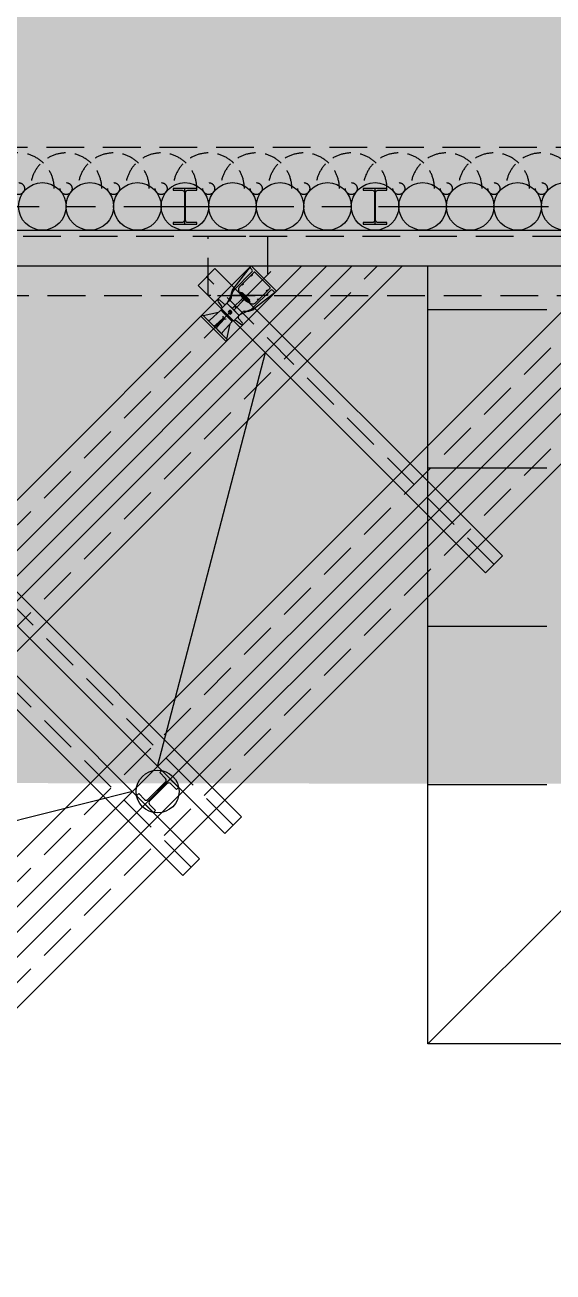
# Model space of a CAD drawing. Header units: millimetres. Extents: x 1073475 to 2890243, y -1340830 to -367733.
# Drawn here: x 2308965 to 2309744, y -377917 to -376078 of the extents above; entities that cross this region are included whole.
import ezdxf

# ---------------------------------------------------------------- set-up
doc = ezdxf.new("R2010")
doc.units = ezdxf.units.MM
doc.header["$LTSCALE"] = 50
for name, pattern in [('CENTER2', [28.575000000000003, 19.05, -3.175, 3.175, -3.175]), ('DASHED2', [9.524999999999999, 6.35, -3.175]), ('HIDDEN', [9.524999999999999, 6.35, -3.175]), ('HIDDEN2', [4.762499999999999, 3.175, -1.5875]), ('PHANTOM', [63.50000000000001, 31.75, -6.35, 6.35, -6.35, 6.35, -6.35])]:
    doc.linetypes.add(name, pattern=pattern)
doc.layers.add('_0', color=7, linetype='Continuous', lineweight=0)
for name, color, linetype in [('ANGLE', 1, 'Continuous'), ('CEN', 1, 'CENTER2'), ('CIP', 1, 'Continuous'), ('H-BEAM', 5, 'Continuous'), ('H-BEAM-상부', 173, 'Continuous'), ('HPILE-300x200', 3, 'Continuous'), ('POST PILE', 6, 'Continuous'), ('SGR', 8, 'Continuous'), ('ST-CEN', 1, 'HIDDEN'), ('ST-CEN(상부 H-BEAM)', 1, 'HIDDEN'), ('ST-CEN(하부 H-BEAM)', 1, 'HIDDEN'), ('STRUT', 3, 'Continuous'), ('WALE-1', 3, 'Continuous'), ('건축', 233, 'HIDDEN'), ('대지경계선', 6, 'PHANTOM'), ('법면', 41, 'Continuous'), ('유압JACK', 2, 'Continuous'), ('현황레벨', 7, 'Continuous')]:
    doc.layers.add(name, color=color, linetype=linetype)

# ---------------------------------------------------------------- blocks, each defined once
blk = doc.blocks.new('계측평면')
at = {"layer": '대지경계선', "const_width": 60}
for points in [[(-5832.864789650936, -5157.838007851467), (-176.0105391723773, 499.0162449463169), (26244.97474421638, 499.0162437151084), (26244.97474204407, -35090.00000623028), (1238.203021687295, -35090.00000797046), (-5832.864790286098, -28018.93219313674), (-5832.864789650936, -5157.838007851467)], [(26246.58817301044, -35088.38657526327), (1239.816452653671, -35088.38657700345), (-5831.251359319722, -28017.31876216973), (-5831.25135868456, -5156.224576884455), (-174.3971082060016, 500.6296759133293), (26246.58817518275, 500.6296746821208)]]:
    blk.add_lwpolyline(points, dxfattribs=at)
blk = doc.blocks.new('A$C1D3235D9')
at = {"layer": 'SGR', "linetype": 'HIDDEN2'}
blk.add_circle((0, 0), 50, dxfattribs=at)
blk.add_arc((0, 0), 300, 0, 180, dxfattribs=at)
blk = doc.blocks.new('A$C59AB4A79')
at = {"layer": '_0', "color": 251}
for p, q in [((-17350.00001083058, -9950.000005321344), (-3550.000005690614, 3849.999998107785)), ((-17350.00001101382, -6950.000005876645), (-6550.000005690614, 3849.999998107785))]:
    blk.add_line(p, q, dxfattribs=at)
at = {"layer": 'ANGLE', "color": 251, "ltscale": 0.2}
for p, q in [((-7975.126273751725, -362.9942353351507), (-7068.108774897875, 3119.7591946217)), ((-8187.258308256976, -575.1262695410987), (-11631.80195658864, -1443.9339865027))]:
    blk.add_line(p, q, dxfattribs=at)
at = {"layer": 'CEN', "color": 251, "ltscale": 1.5}
blk.add_line((-12544.9747555661, 4350.000001879875), (14172.69378648815, 4350.000001879875), dxfattribs=at)
at = {"layer": 'CIP', "color": 251}
for centre in [(-8944.974755565636, 4350.000001465436), (-8544.974755565636, 4350.000001416658), (-8144.974755565636, 4350.000001367764), (-7744.974755565636, 4350.000001318986), (-7344.974755565869, 4350.000001269625), (-6944.974755565869, 4350.000001220847), (-6544.974755565869, 4350.000001171953), (-6144.974755565869, 4350.000001123175), (-5744.974755565403, 4350.000001074979), (-5344.974755565403, 4350.000001026201), (-4944.974755565403, 4350.000000977307), (-4544.974755565403, 4350.000000928529)]:
    blk.add_circle(centre, 200, dxfattribs=at)
at = {"layer": 'H-BEAM', "color": 251}
for p, q in [((-7409.440848946339, -928.6796601403039), (-12188.12051092507, 3850.000001836568)), ((-11905.2777984112, 3850.000001802226), (-7268.019492708845, -787.2583039032761)), ((-7621.572883302113, -1140.811694496544), (-12475.12627699273, 3712.741699200007)), ((-12616.54763321741, 3571.320342942257), (-7762.994239539606, -1282.233050734038)), ((-7268.019492708845, -787.2583039032761), (-7409.440848946339, -928.6796601403039)), ((-7762.994239539606, -1282.233050734038), (-7621.572883302113, -1140.811694496544))]:
    blk.add_line(p, q, dxfattribs=at)
at = {"layer": 'H-BEAM-상부', "color": 251}
for p, q in [((-7633.794199820841, 3685.444619619637), (-7492.37284358195, 3826.865975858527)), ((-7492.37284358195, 3826.865975858527), (-5073.13402812928, 1407.627160403994)), ((-5214.555384366307, 1266.205804166966), (-7633.794199820841, 3685.444619619637)), ((-5073.13402812928, 1407.627160403994), (-5214.555384366307, 1266.205804166966))]:
    blk.add_line(p, q, dxfattribs=at)
at = {"layer": 'HPILE-300x200', "color": 251}
for p, q in [((-7744.974755584029, 4200.000001318869), (-7744.974755547242, 4500.000001318869)), ((-6144.974755584262, 4200.000001123059), (-6144.974755547475, 4500.000001123059))]:
    blk.add_line(p, q, dxfattribs=at)
for points in [[(-7844.974755547242, 4500.000001331093), (-7844.974755549105, 4486.000001331093), (-7769.474755549105, 4486.000001321896, -0.414213562373095), (-7749.474755551433, 4466.000001319451), (-7749.474755579839, 4234.000001319451, -0.414213562373095), (-7769.474755582167, 4214.000001321896), (-7844.974755582167, 4214.000001331093), (-7844.974755584029, 4200.000001331093), (-7644.974755584029, 4200.000001306646), (-7644.974755582167, 4214.000001306646), (-7720.474755582167, 4214.000001315842, -0.414213562373095), (-7740.474755579839, 4234.000001318287), (-7740.474755551433, 4466.000001318287, -0.414213562373095), (-7720.474755549105, 4486.000001315842), (-7644.974755549105, 4486.000001306646), (-7644.974755547242, 4500.000001306646)], [(-6244.974755547475, 4500.000001135282), (-6244.974755549338, 4486.000001135282), (-6169.474755549338, 4486.000001126085, -0.414213562373095), (-6149.474755551666, 4466.000001123641), (-6149.474755580071, 4234.000001123641, -0.414213562373095), (-6169.4747555824, 4214.000001126085), (-6244.9747555824, 4214.000001135282), (-6244.974755584262, 4200.000001135282), (-6044.974755584262, 4200.000001110835), (-6044.9747555824, 4214.000001110835), (-6120.4747555824, 4214.000001120032, -0.414213562373095), (-6140.474755580071, 4234.000001122477), (-6140.474755551666, 4466.000001122477, -0.414213562373095), (-6120.474755549338, 4486.000001120032), (-6044.974755549338, 4486.000001110835), (-6044.974755547475, 4500.000001110835)]]:
    blk.add_lwpolyline(points, format="xyb", close=True, dxfattribs=at)
at = {"layer": 'POST PILE', "color": 251}
blk.add_line((-7869.060256718192, -469.0602523708949), (-8081.192291073967, -681.1922867269022), dxfattribs=at)
blk.add_lwpolyline([(-8151.902969192713, -610.4816086082719), (-8134.225299663143, -592.8039390785852), (-8084.374271589331, -642.6549671521643, 0.414213562373095), (-8056.090000341879, -642.6549671521643), (-7907.597576292697, -494.1625431030989, 0.414213562373095), (-7907.597576292697, -465.8782718555303), (-7957.448604366509, -416.0272437819513), (-7939.770934836706, -398.3495742522646), (-7798.349578599446, -539.7709304895252), (-7816.027248129016, -557.4486000192119), (-7865.878276202828, -507.5975719456328, 0.414213562373095), (-7894.16254745028, -507.5975719456328), (-8042.654971499462, -656.0899959946983, 0.414213562373095), (-8042.654971499462, -684.3742672422668), (-7992.80394342565, -734.2252953158459), (-8010.481612955453, -751.9029648455326)], format="xyb", close=True, dxfattribs=at)
blk.add_circle((-7975.12627389608, -575.1262695488986), 180.2775637731995, dxfattribs=at)
at = {"layer": 'ST-CEN', "color": 251}
for p, q in [((-17350.00001080474, -10374.26407398074), (-3125.735936952988, 3849.999998107087)), ((-17350.00001085666, -9525.73593666195), (-3974.264074427774, 3849.999998108251)), ((-17350.00001098798, -7374.26407453604), (-6125.735936952988, 3849.999998106854)), ((-17350.00001103943, -6525.735937216785), (-6974.264074428007, 3849.999998108251))]:
    blk.add_line(p, q, dxfattribs=at)
at = {"layer": 'ST-CEN(상부 H-BEAM)', "color": 251}
blk.add_line((-5143.844706248026, 1336.916482285713), (-7563.0835216993, 3756.155297740945), dxfattribs=at)
at = {"layer": 'ST-CEN(하부 H-BEAM)', "color": 251}
for p, q in [((-7338.730170827592, -857.9689820220228), (-12046.69915466593, 3850.000001819455)), ((-7692.28356142086, -1211.522372615291), (-12545.83695510984, 3642.031021066592))]:
    blk.add_line(p, q, dxfattribs=at)
at = {"layer": 'STRUT', "color": 251}
for p, q in [((-17350.00001081754, -10162.13203965104), (-3337.867971321801, 3849.99999810732)), ((-17350.00001079193, -10586.39610831044), (-2913.603902584175, 3849.999998106621)), ((-17350.00001084362, -9737.867970991647), (-3762.13204005966, 3849.999998107553)), ((-17350.0000108697, -9313.603902332252), (-4186.396108797053, 3849.999998108484)), ((-17350.00001100125, -7162.132040205877), (-6337.867971321801, 3849.99999810732)), ((-17350.00001097494, -7586.396108865505), (-5913.603902584175, 3849.999998106388)), ((-17350.00001102709, -6737.867971547181), (-6762.132040059427, 3849.999998107553)), ((-17350.0000110527, -6313.60390288732), (-7186.396108797053, 3849.999998108251))]:
    blk.add_line(p, q, dxfattribs=at)
at = {"layer": 'WALE-1', "color": 251}
for p, q in [((-12462.13204308739, 4150.000001870096), (13922.69378738385, 4149.999998756684)), ((-12337.86797437025, 3850.000001854962), (13622.69378736545, 3849.999998793704))]:
    blk.add_line(p, q, dxfattribs=at)
at = {"layer": '건축', "color": 251}
for p, q in [((-12720.98529473809, 4849.016246827203), (13699.99998865067, 4849.016245595994)), ((-12441.42136496794, 4100.000001867767), (13000.00000024564, 4099.999998762971)), ((-7550.000011143275, 3600.000001239474), (-7550.000011112774, 4100.000001239474)), ((-7550.000011112774, 4100.000001239474), (-7050.000011112774, 4100.000001208973)), ((-7050.000011112774, 4100.000001208973), (-7050.000011143275, 3600.000001208973)), ((-12234.31458377186, 3600.000001843902), (2.263113856315613e-07, 3600.000000378117)), ((-7050.000011143275, 3600.000001208973), (-7550.000011143275, 3600.000001239474))]:
    blk.add_line(p, q, dxfattribs=at)
at = {"layer": '대지경계선', "const_width": 60}
blk.add_lwpolyline([(13699.99998647836, -30740.00000434951), (-11306.77173387841, -30740.00000608969), (-18377.83954585181, -23668.93219125597), (-18377.83954521664, -807.8380059706978), (-12720.98529473809, 4849.016246827086), (13699.99998865067, 4849.016245595878)], dxfattribs=at)
at = {"layer": '법면', "color": 251}
for p, q in [((-5699.999999697553, -2699.999999225256), (-5699.999999697553, 3850.000001072302)), ((-5699.999999697553, 3483.33333483024), (-4699.999999697553, 3483.33333483024)), ((-5699.999999697553, 2150.000001496868), (-4699.999999697553, 2150.000001496868)), ((-5699.999999697553, 816.6666681634961), (-4699.999999697553, 816.6666681634961)), ((-5699.999999697553, -516.6666651697597), (-4699.999999697553, -516.6666651697597)), ((-5699.999999697553, -2699.999999225256), (-3699.999999697553, -699.999999225256)), ((2900.000000296859, -2699.999999225256), (-5699.999999697553, -2699.999999225256))]:
    blk.add_line(p, q, dxfattribs=at)
at = {"layer": '유압JACK', "color": 251}
for p, q in [((-7195.588496893179, 3840.807609843905), (-7333.824144972023, 3665.834994392237)), ((-7181.446361303795, 3798.38120298076), (-7330.696954356972, 3649.130609930726)), ((-7161.647371439263, 3795.552775847143), (-7287.841059372528, 3669.359087832039)), ((-7195.588496893179, 3840.807609843905), (-7186.396108797053, 3849.999998108135)), ((-7195.588496896438, 3833.736542028724), (-7181.446361251874, 3819.594406383811)), ((-6974.264074401231, 3637.867963707889), (-7186.396108797053, 3849.999998108135)), ((-7028.711296559311, 3666.859341687988), (-7157.404730712762, 3795.552775844233)), ((-7265.592068243772, 3691.608079086873), (-7262.763641119003, 3688.779651962104)), ((-7262.763641119003, 3688.779651962104), (-7252.157039390644, 3699.386253605946)), ((-7254.985466536367, 3702.214680751786), (-7252.157039390644, 3699.386253605946)), ((-7191.34585625981, 3765.854291027063), (-7188.517429114087, 3763.025863881223)), ((-7177.91082738759, 3773.632465691771), (-7188.517429114087, 3763.025863881223)), ((-7180.739254512358, 3776.46089281654), (-7177.91082738759, 3773.632465691771)), ((-7388.275094802026, 3538.519460814074), (-7357.042595669162, 3602.729147399194)), ((-7357.139333890751, 3580.922805344802), (-7357.139333876548, 3598.116876174463)), ((-7261.504368857248, 3575.487625672715), (-7341.606047223322, 3495.385947308387)), ((-7282.9893521755, 3615.379510801169), (-7277.188619472785, 3621.180243672454)), ((-7281.560654620873, 3612.56556783733), (-7275.067299169255, 3619.058923204429)), ((-7280.586518461583, 3624.578142661368), (-7277.050984592643, 3628.113676445908)), ((-7199.269238624023, 3543.260862657451), (-7280.586518461583, 3624.578142661368)), ((-7273.370242849225, 3617.361866966472), (-7277.188619472785, 3621.180243672454)), ((-7195.733704716899, 3546.796396733145), (-7277.050984592643, 3628.113676445908)), ((-7273.621516628889, 3617.613140828675), (-7270.085982759949, 3621.148674613214)), ((-7273.370242849225, 3617.361866966472), (-7269.834708983079, 3620.897401000955)), ((-7203.08382879477, 3547.075452828314), (-7273.370242849225, 3617.361866966472)), ((-7273.338673996506, 3617.330298196292), (-7269.803140085423, 3620.865831938689)), ((-7268.42049539974, 3619.4831874175), (-7269.834708983079, 3620.897401000955)), ((-7268.42049539974, 3619.4831874175), (-7266.299175036605, 3621.604507696233)), ((-7203.366671510041, 3554.429363526637), (-7268.42049539974, 3619.4831874175)), ((-7267.713388578035, 3623.018721237546), (-7264.177854711888, 3626.554255272145)), ((-7266.299175036605, 3621.604507696233), (-7267.713388578035, 3623.018721237546)), ((-7201.245351147139, 3556.550683805253), (-7266.299175036605, 3621.604507696233)), ((-7197.709817238851, 3560.086217797827), (-7264.177854711888, 3626.554255272145)), ((-7025.882869423134, 3642.817711097072), (-7175.133462476311, 3493.567118046922)), ((-6983.456462539267, 3628.675575485686), (-7158.429078117246, 3490.439927286818)), ((-7028.711296556517, 3662.616700961604), (-7154.904984489782, 3536.4230129465)), ((-7135.484420506749, 3561.500431347173), (-7124.87781877839, 3572.107032991131)), ((-7122.049391653622, 3569.278605866362), (-7124.87781877839, 3572.107032991131)), ((-7050.631606775336, 3646.35324507684), (-7061.238208501833, 3635.746643266291)), ((-7058.409781377064, 3632.918216141523), (-7061.238208501833, 3635.746643266291)), ((-7047.80317969271, 3643.524817994214), (-7050.631606775336, 3646.35324507684)), ((-6990.527530354448, 3628.675575482543), (-7004.66966595687, 3642.817711085314)), ((-6983.456462539267, 3628.675575485686), (-6974.264074401231, 3637.867963707889)), ((-7445.892965379404, 3473.544836841174), (-7533.778110609623, 3394.412696680636)), ((-7466.05684072338, 3545.590528635774), (-7436.081258168211, 3510.164840293117)), ((-7451.914705086732, 3559.732664272189), (-7416.489016663283, 3529.75708188198)), ((-7438.479676222662, 3488.314879478537), (-7436.925450740615, 3489.869104834273)), ((-7390.042861723807, 3434.22121078975), (-7438.479676233605, 3482.658025218174)), ((-7394.285502447747, 3429.978570065927), (-7437.63554104534, 3473.328608664335)), ((-7436.925450740615, 3489.869104834273), (-7394.639055806445, 3532.155499893939)), ((-7433.45921812742, 3469.152285581687), (-7429.216577444691, 3473.3949262643)), ((-7355.111786724068, 3390.804854341433), (-7433.45921812742, 3469.152285581687)), ((-7431.337897764752, 3467.03096538363), (-7427.095257082023, 3471.273606066243)), ((-7350.869146041339, 3395.047495024046), (-7429.216577444691, 3473.3949262643)), ((-7396.193281307118, 3530.601274309098), (-7394.639055806445, 3532.155499893939)), ((-7395.346162620233, 3531.448392995866), (-7394.639055806445, 3532.155499893939)), ((-7391.810628670966, 3534.983927029418), (-7363.062586976681, 3563.731968723005)), ((-7328.878125165123, 3472.051423357683), (-7391.810628670966, 3534.983927029418)), ((-7340.545387077611, 3483.718685435015), (-7388.982201546198, 3532.155499904649)), ((-7340.545387077611, 3483.718685435015), (-7292.108572564786, 3435.281870756648)), ((-7248.776446796022, 3562.759703611257), (-7328.878125162097, 3482.658025246812)), ((-7328.878125165123, 3472.051423357683), (-7289.280145440018, 3432.453443631879)), ((-7315.406673928956, 3496.129476311151), (-7328.134595990181, 3508.857398372609)), ((-7285.744611490751, 3435.988977665431), (-7221.534924903885, 3467.221476713428)), ((-7256.873632571893, 3554.662517835503), (-7269.601554633118, 3567.390439896961)), ((-7243.341267165262, 3467.124738370068), (-7226.147196335485, 3467.124738383805)), ((-7211.698504650965, 3542.703417701414), (-7205.205149119021, 3549.19677331741)), ((-7208.884561500512, 3541.274720206973), (-7203.08382879477, 3547.075452828314)), ((-7206.90220541833, 3550.893829534296), (-7203.366671510041, 3554.429363526637)), ((-7206.517083173152, 3550.508707206813), (-7202.981549265096, 3554.044241199153)), ((-7204.780885114567, 3555.843577131163), (-7202.659564709524, 3557.964897367638)), ((-7201.245351147139, 3556.550683805253), (-7197.709817238851, 3560.086217797827)), ((-7199.269238624023, 3543.260862657451), (-7195.733704716899, 3546.796396733145)), ((-7132.655993424123, 3558.672004264547), (-7135.484420506749, 3561.500431347173)), ((-7610.660177480429, 3425.735929433722), (-7601.467789297923, 3434.928317447309)), ((-7398.528143084375, 3213.603895033477), (-7610.660177480429, 3425.735929433722)), ((-7610.660177480429, 3425.735929433722), (-7398.528143084375, 3213.603895033477)), ((-7594.396721482975, 3434.928317450336), (-7509.311843905132, 3349.843439788441)), ((-7594.396721482975, 3434.928317450336), (-7484.358747117454, 3324.890343082487)), ((-7594.396721482975, 3434.928317450336), (-7554.421671415446, 3394.953267299687)), ((-7591.568294337252, 3432.099890304497), (-7461.88414056343, 3459.146318148589)), ((-7424.653841610998, 3410.536632033647), (-7488.335837187245, 3349.611432864913)), ((-7413.727440479677, 3399.610230819788), (-7474.652639647713, 3335.928235078231)), ((-7350.719235505909, 3378.371107048239), (-7429.851375708589, 3290.485961695085)), ((-7394.285502447747, 3429.978570065927), (-7350.935463827103, 3386.628531279857)), ((-7392.164182086941, 3232.695778049994), (-7365.117754239123, 3362.379931739881)), ((-7390.042861723807, 3434.22121078975), (-7341.606047252193, 3385.784396070172)), ((-7357.233107086737, 3392.926174539491), (-7352.990466404008, 3397.168815222103)), ((-7355.111786724068, 3390.804854341433), (-7350.869146041339, 3395.047495024046)), ((-7335.949192991946, 3385.784396080999), (-7334.394967491738, 3387.338621665607)), ((-7334.394967491738, 3387.338621665607), (-7292.108572534518, 3429.625016537495)), ((-7278.673543711891, 3358.207231702749), (-7314.099232156295, 3388.182814114145)), ((-7264.53140807501, 3372.349367339164), (-7294.506990610156, 3407.775055744103)), ((-7293.662798079196, 3428.070791161503), (-7292.108572534518, 3429.625016537495)), ((-7292.815679309191, 3428.917909847223), (-7292.108572534518, 3429.625016537495)), ((-7289.280145440018, 3432.453443631879), (-7260.532103704754, 3461.201485366561)), ((-7389.335754940985, 3229.867350904155), (-7491.866238234099, 3332.39783428167)), ((-7389.335754940985, 3229.867350904155), (-7474.420632581227, 3314.952228546026)), ((-7389.335754940985, 3229.867350904155), (-7429.310805049725, 3269.84240101371)), ((-7398.528143084375, 3213.603895033477), (-7389.335754944244, 3222.796283089207))]:
    blk.add_line(p, q, dxfattribs=at)
for centre, radius, start, end in [((-7192.052963030292, 3837.272076063324), 4.999999999881765, 135, 225), ((-7192.052963022375, 3808.987804781995), 14.9999999996453, 315, 45), ((-7159.526051076595, 3793.431455649086), 2.999999999929059, 45, 135), ((-7377.204722621478, 3577.874104367918), 19.99999999952706, 315, 359.6397733899447), ((-7247.207291933009, 3577.056780577754), 109.9999999974013, 135, 179.6397733899447), ((-7247.139333933825, 3598.11687622848), 109.9999999973988, 142.0030695910905, 180), ((-7270.163389865076, 3651.681418406544), 24.99999999940882, 135, 195.2376997013712), ((-7136.050105918664, 3688.213966421201), 163.9999999961219, 195.2376997013712, 225), ((-7265.039902720135, 3579.02315945318), 4.999999999881765, 315, 40.24815830001082), ((-7136.050105918664, 3688.213966421201), 163.9999999961219, 225, 254.7623002840045), ((-7030.832616881002, 3664.738021450699), 2.999999999929059, 315, 45), ((-7015.276267727604, 3632.211109483498), 14.9999999996453, 45, 135), ((-6986.991996446159, 3632.211109475), 4.999999999881765, 225, 315), ((-7458.98577290494, 3552.661596453981), 9.99999999976353, 45, 225), ((-7441.878181728069, 3469.085967981606), 5.999999999858119, 45, 132.0000000336277), ((-7435.651249098126, 3485.486452353769), 3.999999999905412, 135, 225), ((-7447.532052459195, 3500.475706635509), 14.9999999996453, 315, 40.23635824464627), ((-7406.799883047817, 3541.207876214758), 14.9999999996453, 229.7636417647541, 315), ((-7391.810628681909, 3529.327072769171), 3.999999999905412, 45, 135), ((-7365.294124357635, 3458.969947986887), 14.9999999996453, 45, 225), ((-7365.294124357635, 3458.969947986887), 14.9999999996453, 225, 45), ((-7365.294124357635, 3458.969947986887), 9.99999999976353, 45, 225), ((-7365.294124357635, 3458.969947986887), 9.99999999976353, 225, 45), ((-7346.909348082263, 3500.689248167328), 7.499999999822648, 225, 315), ((-7323.574824302224, 3477.354724304634), 7.499999999822648, 135, 225), ((-7246.38996806019, 3447.059349721647), 19.99999999952706, 90.36022659000345, 135), ((-7245.240912846988, 3559.2241695798), 4.999999999881765, 49.75184170508016, 135), ((-7247.207291933009, 3577.056780577754), 109.9999999973988, 270.3602265900034, 315), ((-7226.147196281236, 3577.124738493236), 109.9999999973988, 270, 307.9969304036532), ((-7172.582654041471, 3554.100682580727), 24.99999999940882, 254.7623002840045, 315), ((-7597.932255435269, 3431.392783666844), 4.999999999881765, 45, 135), ((-7543.81506968895, 3405.559869110235), 14.9999999996453, 225, 312.0000000336277), ((-7431.566778333858, 3417.762371141813), 9.99999999976353, 313.7326010031244, 45), ((-7406.501701205038, 3392.697294094833), 9.99999999976353, 45, 136.2673989968755), ((-7355.178104510065, 3382.385890597012), 5.999999999858119, 317.9999999663723, 45), ((-7338.777620116714, 3388.612823205767), 3.999999999905412, 225, 315), ((-7323.788365709828, 3376.732019801158), 14.9999999996453, 49.76364176475411, 135), ((-7283.056196339428, 3417.464189339196), 14.9999999996453, 135, 220.2363582446463), ((-7294.936999659287, 3432.453443662263), 3.999999999905412, 315, 45), ((-7271.602475893451, 3365.278299520956), 9.99999999976353, 225, 45), ((-7498.705242178636, 3360.45004159899), 14.9999999996453, 225, 313.7326010031244), ((-7463.814030852634, 3325.558830189868), 14.9999999996453, 136.2673989968755, 225), ((-7418.704203321366, 3280.449002657668), 14.9999999996453, 137.9999999663723, 225), ((-7392.871288851136, 3226.331817078404), 4.999999999881765, 315, 45)]:
    blk.add_arc(centre, radius, start, end, dxfattribs=at)
at = {"layer": 'SGR', "color": 251, "linetype": 'HIDDEN2', "rotation": 359.9999999930079}
for p in [(-9144.974755547242, 4500.000001489883), (-8744.974755547242, 4500.000001440989), (-8344.974755547242, 4500.000001392211), (-7944.974755547242, 4500.000001343433), (-7544.974755547475, 4500.000001294073), (-7144.974755547475, 4500.000001245178), (-6744.974755547475, 4500.0000011964), (-6344.974755547475, 4500.000001147622), (-5944.974755547009, 4500.000001099426), (-5544.974755547009, 4500.000001050532), (-5144.974755547009, 4500.000001001754), (-4744.974755547009, 4500.000000952976)]:
    blk.add_blockref('A$C1D3235D9', p, dxfattribs=at)

msp = doc.modelspace()

# ---------------------------------------------------------------- hatches: boundary and pattern name
at = {"layer": '현황레벨'}
msp.add_hatch(color=253, dxfattribs=at).paths.add_polyline_path([(2306375.493511503, -377274.1484717345), (2308053.872931313, -375595.7690515297), (2313628.653685422, -375595.7690522099), (2313628.653685007, -383150.7690523922), (2312128.653685007, -383150.7690523007), (2312128.65368533, -377095.7690520269), (2308675.1932749, -377095.7690516055), (2307436.153683407, -378334.8086433897)])

# ---------------------------------------------------------------- linework, layer by layer
at = {"color": 250, "linetype": 'DASHED2', "ltscale": 1.6, "const_width": 200, "elevation": 1.750000000000037e-09}
msp.add_lwpolyline([(2306375.493511503, -377274.1484717345), (2308053.872931313, -375595.7690515297), (2313628.653685422, -375595.7690522099), (2313628.653685007, -383150.7690523922), (2312128.653685007, -383150.7690523007), (2312128.65368533, -377095.7690520269), (2308675.1932749, -377095.7690516055), (2307436.153683407, -378334.8086433897)], close=True, dxfattribs=at)

# ---------------------------------------------------------------- block references
at = {"ltscale": 0.2, "xscale": 0.1751524569241688, "yscale": 0.1751524569241688, "zscale": 0.1751524569241688, "rotation": 0.000612302615251796}
msp.add_blockref('A$C59AB4A79', (2310557.824102002, -377107.7345485468, 1.750000000000037e-09), dxfattribs=at)
at = {"xscale": 0.175, "yscale": 0.175, "zscale": 0.175}
msp.add_blockref('계측평면', (2308364.533103107, -376345.7690502725, 1.750000000000037e-09), dxfattribs=at)

doc.saveas('drawing.dxf')
